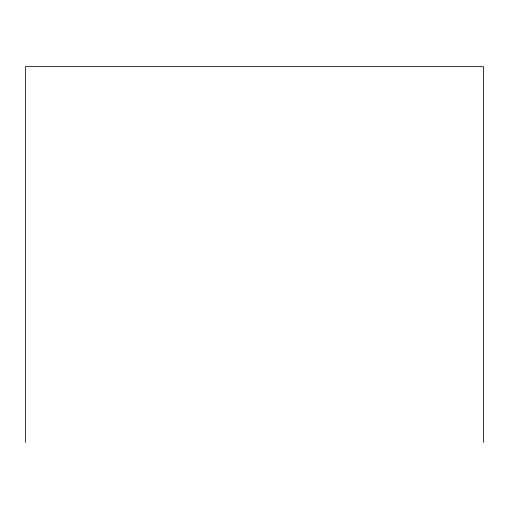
<?xml version="1.0" encoding="UTF-8"?>
<svg xmlns="http://www.w3.org/2000/svg" width="509" height="509" viewBox="0 0 509 509"><rect width="100%" height="100%" fill="white"/><g stroke="black" fill="none" stroke-linecap="round" stroke-linejoin="round"><path stroke-width="0.76" d="M483.55 442.353L483.55 66.647L25.45 66.647L25.45 442.353"/></g></svg>
